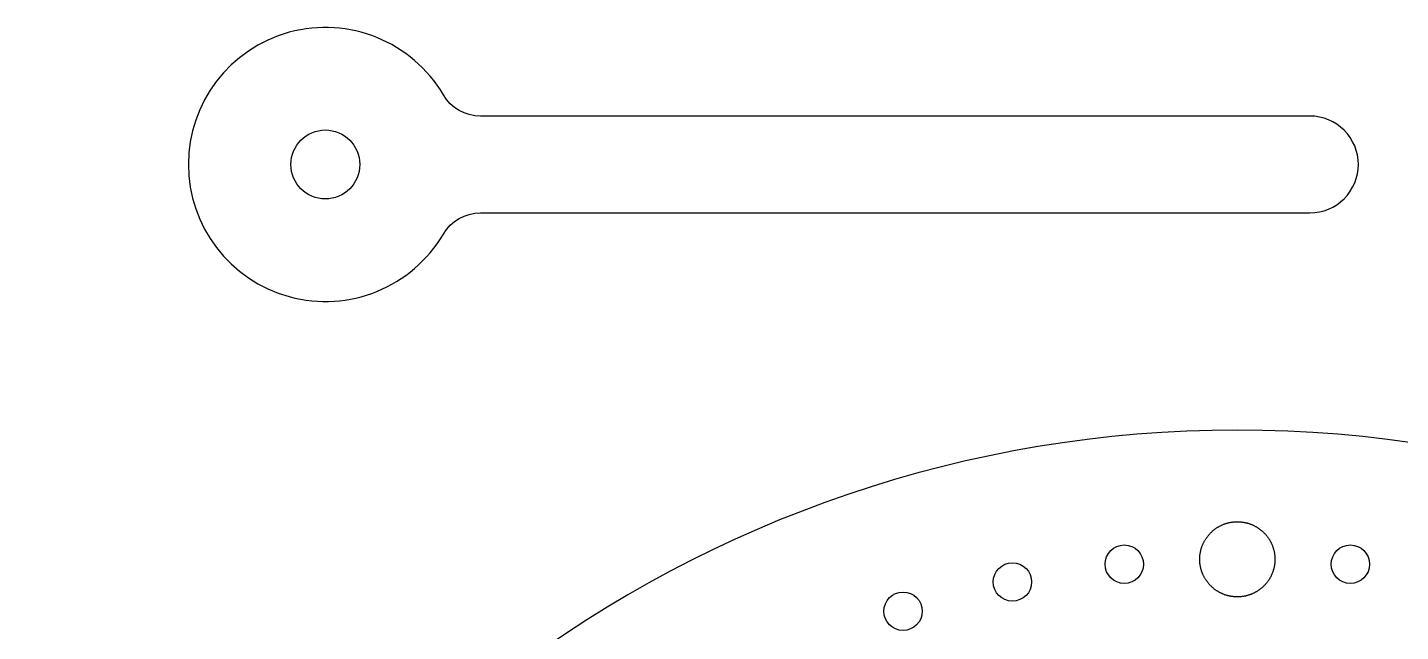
# Model space of a CAD drawing. Extents: x 0.2 to 12, y 0.1 to 9.6.
# Drawn here: x 4.174 to 8.642, y 7.648 to 9.613 of the extents above; entities that cross this region are included whole.
import ezdxf

# ---------------------------------------------------------------- set-up
doc = ezdxf.new("R2010")
doc.units = 0
doc.header["$MEASUREMENT"] = 0
doc.layers.get('0').update_dxf_attribs({"color": 3, "linetype": 'CONTINUOUS'})

msp = doc.modelspace()

# ---------------------------------------------------------------- linework, layer by layer
at = {"linetype": 'Continuous'}
msp.add_lwpolyline([(8.3469, 9.325), (5.6476, 9.325, -0.265525), (5.527, 9.3939, 3.665602), (5.527, 8.9411, -0.265525), (5.6476, 9.01), (8.3469, 9.01, 0.414214), (8.5044, 9.1675, 0.414214)], format="xyb", close=True, dxfattribs=at)
msp.add_lwpolyline([(10.1758, 1.0143, 3.52937), (6.0454, 1.0143, -0.260301)], format="xyb")
msp.add_polyline3d([(8.2329, 7.8828, 0), (8.2329, 7.8809, 0), (8.2328, 7.8789, 0), (8.2328, 7.877, 0), (8.2326, 7.8751, 0), (8.2325, 7.8732, 0), (8.2324, 7.8713, 0), (8.2322, 7.8694, 0), (8.2319, 7.8675, 0), (8.2317, 7.8656, 0), (8.2314, 7.8637, 0), (8.2311, 7.8618, 0), (8.2308, 7.86, 0), (8.2304, 7.8581, 0), (8.23, 7.8563, 0), (8.2296, 7.8545, 0), (8.2291, 7.8527, 0), (8.2287, 7.8509, 0), (8.2282, 7.8491, 0), (8.2276, 7.8473, 0), (8.2271, 7.8455, 0), (8.2265, 7.8437, 0), (8.2259, 7.842, 0), (8.2253, 7.8403, 0), (8.2246, 7.8385, 0), (8.2239, 7.8368, 0), (8.2232, 7.8351, 0), (8.2225, 7.8334, 0), (8.2218, 7.8318, 0), (8.221, 7.8301, 0), (8.2202, 7.8285, 0), (8.2193, 7.8268, 0), (8.2185, 7.8252, 0), (8.2176, 7.8236, 0), (8.2167, 7.822, 0), (8.2158, 7.8205, 0), (8.2149, 7.8189, 0), (8.2139, 7.8174, 0), (8.2129, 7.8158, 0), (8.2119, 7.8143, 0), (8.2109, 7.8128, 0), (8.2098, 7.8113, 0), (8.2088, 7.8099, 0), (8.2077, 7.8084, 0), (8.2065, 7.807, 0), (8.2054, 7.8056, 0), (8.2043, 7.8042, 0), (8.2031, 7.8028, 0), (8.2019, 7.8015, 0), (8.2007, 7.8001, 0), (8.1994, 7.7988, 0), (8.1982, 7.7975, 0), (8.1969, 7.7962, 0), (8.1956, 7.7949, 0), (8.1943, 7.7937, 0), (8.193, 7.7925, 0), (8.1916, 7.7912, 0), (8.1903, 7.7901, 0), (8.1889, 7.7889, 0), (8.1875, 7.7877, 0), (8.1861, 7.7866, 0), (8.1846, 7.7855, 0), (8.1832, 7.7844, 0), (8.1817, 7.7833, 0), (8.1802, 7.7823, 0), (8.1787, 7.7813, 0), (8.1772, 7.7803, 0), (8.1757, 7.7793, 0), (8.1741, 7.7783, 0), (8.1726, 7.7774, 0), (8.171, 7.7765, 0), (8.1694, 7.7756, 0), (8.1678, 7.7747, 0), (8.1662, 7.7739, 0), (8.1646, 7.7731, 0), (8.1629, 7.7723, 0), (8.1612, 7.7715, 0), (8.1596, 7.7707, 0), (8.1579, 7.77, 0), (8.1562, 7.7693, 0), (8.1545, 7.7686, 0), (8.1527, 7.768, 0), (8.151, 7.7674, 0), (8.1493, 7.7668, 0), (8.1475, 7.7662, 0), (8.1457, 7.7657, 0), (8.1439, 7.7651, 0), (8.1421, 7.7646, 0), (8.1403, 7.7642, 0), (8.1385, 7.7637, 0), (8.1367, 7.7633, 0), (8.1348, 7.7629, 0), (8.133, 7.7626, 0), (8.1311, 7.7623, 0), (8.1293, 7.762, 0), (8.1274, 7.7617, 0), (8.1255, 7.7614, 0), (8.1236, 7.7612, 0), (8.1217, 7.761, 0), (8.1198, 7.7609, 0), (8.1179, 7.7608, 0), (8.1159, 7.7607, 0), (8.114, 7.7606, 0), (8.1121, 7.7605, 0), (8.1101, 7.7605, 0), (8.1082, 7.7606, 0), (8.1062, 7.7606, 0), (8.1043, 7.7607, 0), (8.1024, 7.7608, 0), (8.1004, 7.761, 0), (8.0985, 7.7611, 0), (8.0966, 7.7613, 0), (8.0947, 7.7616, 0), (8.0929, 7.7618, 0), (8.091, 7.7621, 0), (8.0891, 7.7624, 0), (8.0873, 7.7628, 0), (8.0854, 7.7631, 0), (8.0836, 7.7635, 0), (8.0818, 7.764, 0), (8.08, 7.7644, 0), (8.0782, 7.7649, 0), (8.0764, 7.7654, 0), (8.0746, 7.7659, 0), (8.0728, 7.7665, 0), (8.0711, 7.7671, 0), (8.0693, 7.7677, 0), (8.0676, 7.7683, 0), (8.0659, 7.769, 0), (8.0642, 7.7697, 0), (8.0625, 7.7704, 0), (8.0608, 7.7711, 0), (8.0591, 7.7719, 0), (8.0575, 7.7727, 0), (8.0558, 7.7735, 0), (8.0542, 7.7743, 0), (8.0526, 7.7751, 0), (8.051, 7.776, 0), (8.0494, 7.7769, 0), (8.0478, 7.7779, 0), (8.0463, 7.7788, 0), (8.0447, 7.7798, 0), (8.0432, 7.7808, 0), (8.0417, 7.7818, 0), (8.0402, 7.7828, 0), (8.0387, 7.7839, 0), (8.0373, 7.7849, 0), (8.0358, 7.786, 0), (8.0344, 7.7872, 0), (8.033, 7.7883, 0), (8.0316, 7.7895, 0), (8.0302, 7.7906, 0), (8.0289, 7.7918, 0), (8.0275, 7.7931, 0), (8.0262, 7.7943, 0), (8.0249, 7.7956, 0), (8.0236, 7.7968, 0), (8.0224, 7.7981, 0), (8.0211, 7.7995, 0), (8.0199, 7.8008, 0), (8.0187, 7.8021, 0), (8.0175, 7.8035, 0), (8.0164, 7.8049, 0), (8.0152, 7.8063, 0), (8.0141, 7.8077, 0), (8.013, 7.8092, 0), (8.0119, 7.8106, 0), (8.0108, 7.8121, 0), (8.0098, 7.8136, 0), (8.0088, 7.8151, 0), (8.0078, 7.8166, 0), (8.0068, 7.8181, 0), (8.0058, 7.8197, 0), (8.0049, 7.8212, 0), (8.004, 7.8228, 0), (8.0031, 7.8244, 0), (8.0023, 7.826, 0), (8.0014, 7.8277, 0), (8.0006, 7.8293, 0), (7.9998, 7.8309, 0), (7.9991, 7.8326, 0), (7.9983, 7.8343, 0), (7.9976, 7.836, 0), (7.9969, 7.8377, 0), (7.9962, 7.8394, 0), (7.9956, 7.8411, 0), (7.995, 7.8429, 0), (7.9944, 7.8446, 0), (7.9938, 7.8464, 0), (7.9933, 7.8482, 0), (7.9928, 7.85, 0), (7.9923, 7.8518, 0), (7.9918, 7.8536, 0), (7.9914, 7.8554, 0), (7.991, 7.8572, 0), (7.9906, 7.8591, 0), (7.9903, 7.8609, 0), (7.9899, 7.8628, 0), (7.9896, 7.8646, 0), (7.9894, 7.8665, 0), (7.9891, 7.8684, 0), (7.9889, 7.8703, 0), (7.9888, 7.8722, 0), (7.9886, 7.8741, 0), (7.9885, 7.876, 0), (7.9884, 7.878, 0), (7.9883, 7.8799, 0), (7.9883, 7.8819, 0), (7.9883, 7.8838, 0), (7.9883, 7.8858, 0), (7.9884, 7.8877, 0), (7.9885, 7.8896, 0), (7.9886, 7.8916, 0), (7.9888, 7.8935, 0), (7.9889, 7.8954, 0), (7.9891, 7.8973, 0), (7.9894, 7.8992, 0), (7.9896, 7.901, 0), (7.9899, 7.9029, 0), (7.9903, 7.9048, 0), (7.9906, 7.9066, 0), (7.991, 7.9085, 0), (7.9914, 7.9103, 0), (7.9918, 7.9121, 0), (7.9923, 7.9139, 0), (7.9928, 7.9157, 0), (7.9933, 7.9175, 0), (7.9938, 7.9193, 0), (7.9944, 7.9211, 0), (7.995, 7.9228, 0), (7.9956, 7.9246, 0), (7.9962, 7.9263, 0), (7.9969, 7.928, 0), (7.9976, 7.9297, 0), (7.9983, 7.9314, 0), (7.9991, 7.9331, 0), (7.9998, 7.9347, 0), (8.0006, 7.9364, 0), (8.0014, 7.938, 0), (8.0023, 7.9397, 0), (8.0031, 7.9413, 0), (8.004, 7.9429, 0), (8.0049, 7.9444, 0), (8.0058, 7.946, 0), (8.0068, 7.9476, 0), (8.0078, 7.9491, 0), (8.0088, 7.9506, 0), (8.0098, 7.9521, 0), (8.0108, 7.9536, 0), (8.0119, 7.9551, 0), (8.013, 7.9565, 0), (8.0141, 7.958, 0), (8.0152, 7.9594, 0), (8.0164, 7.9608, 0), (8.0175, 7.9622, 0), (8.0187, 7.9635, 0), (8.0199, 7.9649, 0), (8.0211, 7.9662, 0), (8.0224, 7.9675, 0), (8.0236, 7.9688, 0), (8.0249, 7.9701, 0), (8.0262, 7.9714, 0), (8.0275, 7.9726, 0), (8.0289, 7.9738, 0), (8.0302, 7.975, 0), (8.0316, 7.9762, 0), (8.033, 7.9774, 0), (8.0344, 7.9785, 0), (8.0358, 7.9796, 0), (8.0373, 7.9807, 0), (8.0387, 7.9818, 0), (8.0402, 7.9829, 0), (8.0417, 7.9839, 0), (8.0432, 7.9849, 0), (8.0447, 7.9859, 0), (8.0463, 7.9869, 0), (8.0478, 7.9878, 0), (8.0494, 7.9887, 0), (8.051, 7.9896, 0), (8.0526, 7.9905, 0), (8.0542, 7.9914, 0), (8.0558, 7.9922, 0), (8.0575, 7.993, 0), (8.0591, 7.9938, 0), (8.0608, 7.9946, 0), (8.0625, 7.9953, 0), (8.0642, 7.996, 0), (8.0659, 7.9967, 0), (8.0676, 7.9974, 0), (8.0693, 7.998, 0), (8.0711, 7.9986, 0), (8.0728, 7.9992, 0), (8.0746, 7.9998, 0), (8.0764, 8.0003, 0), (8.0782, 8.0008, 0), (8.08, 8.0013, 0), (8.0818, 8.0017, 0), (8.0836, 8.0021, 0), (8.0854, 8.0025, 0), (8.0873, 8.0029, 0), (8.0891, 8.0033, 0), (8.091, 8.0036, 0), (8.0929, 8.0039, 0), (8.0947, 8.0041, 0), (8.0966, 8.0044, 0), (8.0985, 8.0046, 0), (8.1004, 8.0047, 0), (8.1024, 8.0049, 0), (8.1043, 8.005, 0), (8.1062, 8.0051, 0), (8.1082, 8.0051, 0), (8.1101, 8.0051, 0), (8.1121, 8.0051, 0), (8.114, 8.0051, 0), (8.1159, 8.005, 0), (8.1179, 8.0049, 0), (8.1198, 8.0048, 0), (8.1217, 8.0046, 0), (8.1236, 8.0045, 0), (8.1255, 8.0042, 0), (8.1274, 8.004, 0), (8.1293, 8.0037, 0), (8.1311, 8.0034, 0), (8.133, 8.0031, 0), (8.1348, 8.0027, 0), (8.1367, 8.0024, 0), (8.1385, 8.0019, 0), (8.1403, 8.0015, 0), (8.1421, 8.001, 0), (8.1439, 8.0005, 0), (8.1457, 8, 0), (8.1475, 7.9995, 0), (8.1493, 7.9989, 0), (8.151, 7.9983, 0), (8.1527, 7.9977, 0), (8.1545, 7.997, 0), (8.1562, 7.9964, 0), (8.1579, 7.9957, 0), (8.1596, 7.9949, 0), (8.1612, 7.9942, 0), (8.1629, 7.9934, 0), (8.1646, 7.9926, 0), (8.1662, 7.9918, 0), (8.1678, 7.991, 0), (8.1694, 7.9901, 0), (8.171, 7.9892, 0), (8.1726, 7.9883, 0), (8.1741, 7.9874, 0), (8.1757, 7.9864, 0), (8.1772, 7.9854, 0), (8.1787, 7.9844, 0), (8.1802, 7.9834, 0), (8.1817, 7.9823, 0), (8.1832, 7.9813, 0), (8.1846, 7.9802, 0), (8.1861, 7.9791, 0), (8.1875, 7.9779, 0), (8.1889, 7.9768, 0), (8.1903, 7.9756, 0), (8.1916, 7.9744, 0), (8.193, 7.9732, 0), (8.1943, 7.972, 0), (8.1956, 7.9707, 0), (8.1969, 7.9695, 0), (8.1982, 7.9682, 0), (8.1994, 7.9669, 0), (8.2007, 7.9656, 0), (8.2019, 7.9642, 0), (8.2031, 7.9629, 0), (8.2043, 7.9615, 0), (8.2054, 7.9601, 0), (8.2065, 7.9587, 0), (8.2077, 7.9572, 0), (8.2088, 7.9558, 0), (8.2098, 7.9543, 0), (8.2109, 7.9529, 0), (8.2119, 7.9514, 0), (8.2129, 7.9498, 0), (8.2139, 7.9483, 0), (8.2149, 7.9468, 0), (8.2158, 7.9452, 0), (8.2167, 7.9436, 0), (8.2176, 7.9421, 0), (8.2185, 7.9405, 0), (8.2193, 7.9388, 0), (8.2202, 7.9372, 0), (8.221, 7.9356, 0), (8.2218, 7.9339, 0), (8.2225, 7.9322, 0), (8.2232, 7.9305, 0), (8.2239, 7.9289, 0), (8.2246, 7.9271, 0), (8.2253, 7.9254, 0), (8.2259, 7.9237, 0), (8.2265, 7.9219, 0), (8.2271, 7.9202, 0), (8.2276, 7.9184, 0), (8.2282, 7.9166, 0), (8.2287, 7.9148, 0), (8.2291, 7.913, 0), (8.2296, 7.9112, 0), (8.23, 7.9094, 0), (8.2304, 7.9075, 0), (8.2308, 7.9057, 0), (8.2311, 7.9038, 0), (8.2314, 7.902, 0), (8.2317, 7.9001, 0), (8.2319, 7.8982, 0), (8.2322, 7.8963, 0), (8.2324, 7.8944, 0), (8.2325, 7.8925, 0), (8.2326, 7.8906, 0), (8.2328, 7.8887, 0), (8.2328, 7.8867, 0), (8.2329, 7.8848, 0), (8.2329, 7.8828, 0)])
msp.add_circle((5.1429, 9.1675), 0.1122, dxfattribs=at)
for centre in [(7.7427, 7.8669), (8.4785, 7.8669), (7.3788, 7.8092), (7.0229, 7.7139)]:
    msp.add_circle(centre, 0.0625)

doc.saveas('drawing.dxf')
